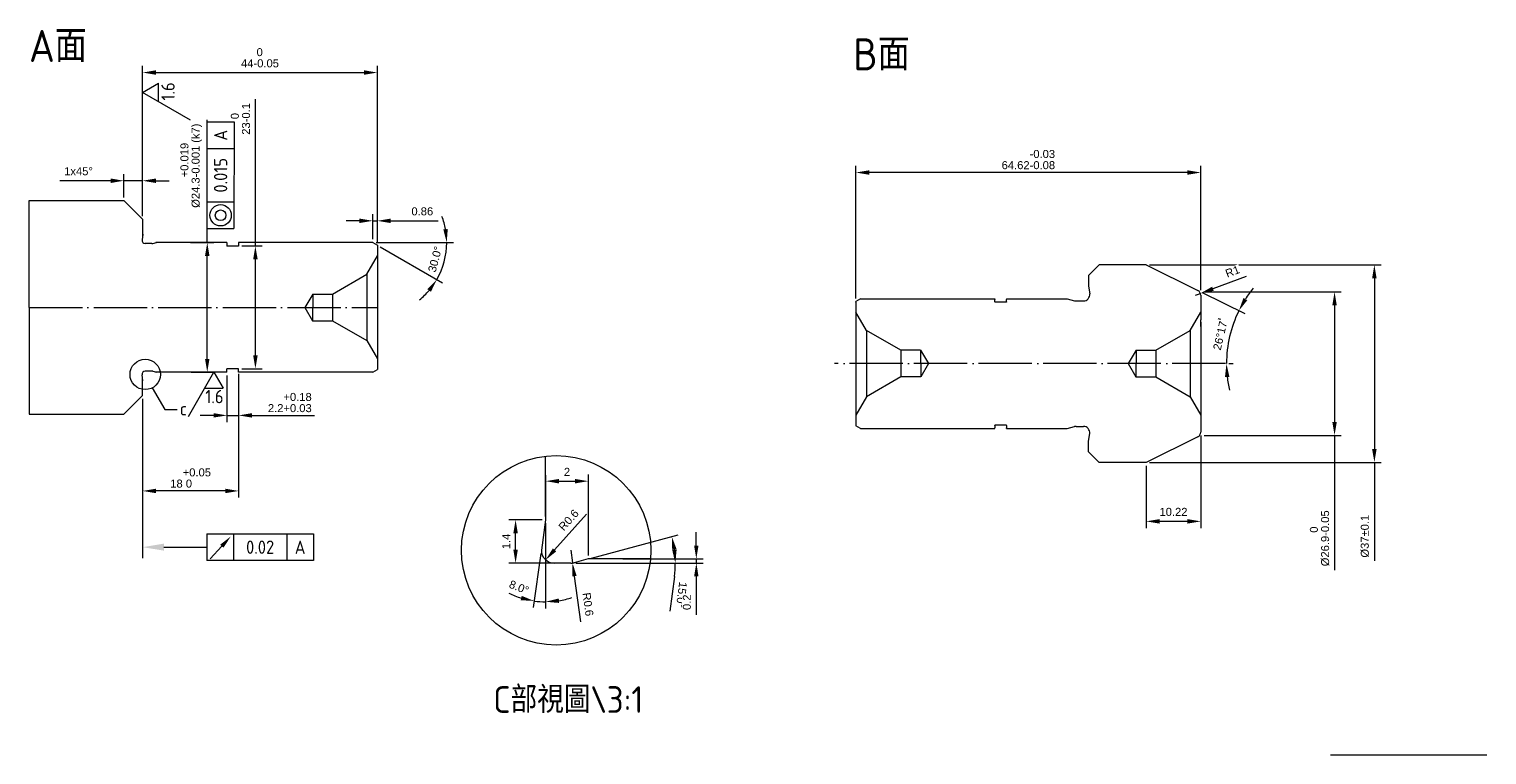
# Model space of a CAD drawing. Header units: millimetres. Extents: x -1183 to 2432, y -404 to 1213.
# Drawn here: x -268.2 to 5, y 513.1 to 649.2 of the extents above; entities that cross this region are included whole.
import ezdxf
from ezdxf import colors
from ezdxf.entities.mleader import LeaderData, LeaderLine
from ezdxf.math import Vec2, Vec3

# ---------------------------------------------------------------- set-up
doc = ezdxf.new("R2010")
doc.units = ezdxf.units.MM
doc.linetypes.add('c10', pattern=[12, 10, -1, 0, -1])
for name, color, linetype in [('c10', 1, 'c10'), ('中心線', 1, 'c10'), ('文字', 2, 'Continuous'), ('標註', 3, 'Continuous'), ('標註線', 3, 'Continuous'), ('細實線', 4, 'Continuous')]:
    doc.layers.add(name, color=color, linetype=linetype)
doc.styles.get("Standard").update_dxf_attribs({"font": 'isocp.shx', "height": 5, "bigfont": 'chineset.shx'})
doc.styles.add('可註解', font='arial.ttf')
doc.dimstyles.new('ISO-25', dxfattribs={"dimtxt": 1.5, "dimasz": 2.5, "dimexe": 1.25, "dimexo": 0.625, "dimgap": 1, "dimtad": 1, "dimdec": 3, "dimdsep": 46, "dimtxsty": '可註解', "dimcen": 2.5, "dimclrd": 3, "dimclre": 3, "dimclrt": 3, "dimadec": 1, "dimazin": 0, "dimtfac": 1, "dimtdec": 3, "dimtmove": 0, "dimatfit": 3, "dimfxl": 1, "dimtfill": 1, "dimtfillclr": 256, "dimarcsym": 0})

# ---------------------------------------------------------------- blocks, each defined once
blk = doc.blocks.new('*D68')
at = {"layer": '標註', "color": 3, "lineweight": -2, "transparency": 16777216}
for p, q in [((-206.28, 613.24), (-208.78, 613.24)), ((-203.78, 609.79), (-203.78, 614.49)), ((-203.78, 613.24), (-202.92, 613.24)), ((-202.92, 609.3), (-202.92, 614.49)), ((-200.42, 613.24), (-191.55, 613.24))]:
    blk.add_line(p, q, dxfattribs=at)
at = {"layer": '標註', "color": 3, "transparency": 16777216}
for points in [[(-206.28, 613.66), (-206.28, 612.82), (-203.78, 613.24)], [(-200.42, 613.66), (-200.42, 612.82), (-202.92, 613.24)]]:
    blk.add_solid(points, dxfattribs=at)
at = {"layer": '標註', "color": 3, "transparency": 16777216, "insert": (-194.5, 615.01), "char_height": 1.5, "attachment_point": 5, "style": '可註解', "bg_fill": 3, "box_fill_scale": 1.1, "bg_fill_color": 256, "bg_fill_true_color": 13158600, "bg_fill_transparency": 0}
blk.add_mtext('0.86', dxfattribs=at)
blk = doc.blocks.new('*D69')
at = {"layer": '標註', "color": 3, "lineweight": -2, "transparency": 16777216}
for p, q in [((-246.92, 614.14), (-246.92, 642.28)), ((-202.92, 609.3), (-202.92, 642.28)), ((-244.42, 641.03), (-205.42, 641.03))]:
    blk.add_line(p, q, dxfattribs=at)
at = {"layer": '標註', "color": 3, "transparency": 16777216}
for points in [[(-244.42, 641.45), (-244.42, 640.61), (-246.92, 641.03)], [(-205.42, 641.45), (-205.42, 640.61), (-202.92, 641.03)]]:
    blk.add_solid(points, dxfattribs=at)
at = {"layer": '標註', "color": 3, "transparency": 16777216, "insert": (-224.92, 643.81), "char_height": 1.5, "attachment_point": 5, "style": '可註解', "bg_fill": 3, "box_fill_scale": 1.1, "bg_fill_color": 256, "bg_fill_true_color": 13158600, "bg_fill_transparency": 0}
blk.add_mtext('44\\S 0^ -0.05;', dxfattribs=at)
blk = doc.blocks.new('*D70')
at = {"layer": '標註', "color": 3, "lineweight": -2, "transparency": 16777216}
for p, q in [((-252.92, 620.75), (-262.44, 620.75)), ((-250.42, 617.64), (-250.42, 622)), ((-246.92, 620.75), (-250.42, 620.75)), ((-246.92, 614.14), (-246.92, 622)), ((-244.42, 620.75), (-241.92, 620.75))]:
    blk.add_line(p, q, dxfattribs=at)
at = {"layer": '標註', "color": 3, "transparency": 16777216}
for points in [[(-252.92, 621.17), (-252.92, 620.33), (-250.42, 620.75)], [(-244.42, 621.17), (-244.42, 620.33), (-246.92, 620.75)]]:
    blk.add_solid(points, dxfattribs=at)
at = {"layer": '標註', "color": 3, "transparency": 16777216, "insert": (-258.93, 622.52), "char_height": 1.5, "attachment_point": 5, "style": '可註解', "bg_fill": 3, "box_fill_scale": 1.1, "bg_fill_color": 256, "bg_fill_true_color": 13158600, "bg_fill_transparency": 0}
blk.add_mtext('1x45%%D', dxfattribs=at)
blk = doc.blocks.new('*D71')
at = {"layer": '標註', "color": 3, "lineweight": -2, "transparency": 16777216}
for p, q in [((-231.12, 584.24), (-231.12, 575.52)), ((-228.92, 584.57), (-228.92, 575.52)), ((-233.62, 576.77), (-236.12, 576.77)), ((-231.12, 576.77), (-228.92, 576.77)), ((-226.42, 576.77), (-214.73, 576.77))]:
    blk.add_line(p, q, dxfattribs=at)
at = {"layer": '標註', "color": 3, "transparency": 16777216}
for points in [[(-233.62, 577.19), (-233.62, 576.36), (-231.12, 576.77)], [(-226.42, 577.19), (-226.42, 576.36), (-228.92, 576.77)]]:
    blk.add_solid(points, dxfattribs=at)
at = {"layer": '標註', "color": 3, "transparency": 16777216, "insert": (-219.33, 579.18), "char_height": 1.5, "attachment_point": 5, "style": '可註解', "bg_fill": 3, "box_fill_scale": 1.1, "bg_fill_color": 256, "bg_fill_true_color": 13158600, "bg_fill_transparency": 0}
blk.add_mtext('2.2\\S+0.18^ +0.03;', dxfattribs=at)
blk = doc.blocks.new('*D72')
at = {"layer": '標註', "color": 3, "lineweight": -2, "transparency": 16777216}
for p, q in [((-228.92, 584.24), (-228.92, 561.36)), ((-246.92, 579.89), (-246.92, 561.36)), ((-231.42, 562.61), (-244.42, 562.61))]:
    blk.add_line(p, q, dxfattribs=at)
at = {"layer": '標註', "color": 3, "transparency": 16777216}
for points in [[(-244.42, 563.03), (-244.42, 562.19), (-246.92, 562.61)], [(-231.42, 563.03), (-231.42, 562.19), (-228.92, 562.61)]]:
    blk.add_solid(points, dxfattribs=at)
at = {"layer": '標註', "color": 3, "transparency": 16777216, "insert": (-237.92, 565.03), "char_height": 1.5, "attachment_point": 5, "style": '可註解', "bg_fill": 3, "box_fill_scale": 1.1, "bg_fill_color": 256, "bg_fill_true_color": 13158600, "bg_fill_transparency": 0}
blk.add_mtext('18\\S+0.05^  0;', dxfattribs=at)
blk = doc.blocks.new('*D73')
at = {"layer": '標註', "color": 3, "lineweight": -2, "transparency": 16777216}
for p, q in [((-234.8, 609.17), (-234.8, 632.16)), ((-237.93, 609.17), (-233.55, 609.17)), ((-234.8, 587.37), (-234.8, 606.67)), ((-237.82, 584.87), (-233.55, 584.87))]:
    blk.add_line(p, q, dxfattribs=at)
at = {"layer": '標註', "color": 3, "transparency": 16777216}
for points in [[(-235.22, 606.67), (-234.39, 606.67), (-234.8, 609.17)], [(-235.22, 587.37), (-234.39, 587.37), (-234.8, 584.87)]]:
    blk.add_solid(points, dxfattribs=at)
at = {"layer": '標註', "color": 3, "transparency": 16777216, "insert": (-237.81, 623.57), "char_height": 1.5, "attachment_point": 5, "rotation": 90, "style": '可註解', "bg_fill": 3, "box_fill_scale": 1.1, "bg_fill_color": 256, "bg_fill_true_color": 13158600, "bg_fill_transparency": 0}
blk.add_mtext('%%C24.3\\S+0.019^ -0.001;(k7)', dxfattribs=at)
blk = doc.blocks.new('*D74')
at = {"layer": '標註', "color": 3, "lineweight": -2, "transparency": 16777216}
for p, q in [((-225.78, 608.52), (-225.78, 636.05)), ((-228.3, 608.52), (-224.53, 608.52)), ((-225.78, 588.02), (-225.78, 606.02)), ((-228.3, 585.52), (-224.53, 585.52))]:
    blk.add_line(p, q, dxfattribs=at)
at = {"layer": '標註', "color": 3, "transparency": 16777216}
for points in [[(-226.2, 606.02), (-225.36, 606.02), (-225.78, 608.52)], [(-226.2, 588.02), (-225.36, 588.02), (-225.78, 585.52)]]:
    blk.add_solid(points, dxfattribs=at)
at = {"layer": '標註', "color": 3, "transparency": 16777216, "insert": (-228.58, 632.34), "char_height": 1.5, "attachment_point": 5, "rotation": 90, "style": '可註解', "bg_fill": 3, "box_fill_scale": 1.1, "bg_fill_color": 256, "bg_fill_true_color": 13158600, "bg_fill_transparency": 0}
blk.add_mtext('23\\S 0^ -0.1;', dxfattribs=at)
blk = doc.blocks.new('*D75')
at = {"layer": '標註', "color": 3, "lineweight": -2, "transparency": 16777216}
for p, q in [((-203.16, 609.17), (-188.67, 609.17)), ((-202.38, 608.36), (-190.7, 601.61))]:
    blk.add_line(p, q, dxfattribs=at)
for start, end in [(10.3469, 20.6938), (330, 0), (309.3062, 319.6531)]:
    blk.add_arc((-203.78, 609.17), 13.86, start, end, dxfattribs=at)
at = {"layer": '標註', "color": 3, "transparency": 16777216}
for points in [[(-189.73, 611.7), (-190.56, 611.62), (-189.92, 609.17)], [(-193.56, 600.43), (-192.88, 599.95), (-191.78, 602.24)]]:
    blk.add_solid(points, dxfattribs=at)
at = {"layer": '標註', "color": 3, "transparency": 16777216, "insert": (-192.1, 606.04), "char_height": 1.5, "attachment_point": 5, "rotation": 75, "style": '可註解', "bg_fill": 3, "box_fill_scale": 1.1, "bg_fill_color": 256, "bg_fill_true_color": 13158600, "bg_fill_transparency": 0}
blk.add_mtext('30.0°', dxfattribs=at)
blk = doc.blocks.new('*D130')
at = {"layer": '標註', "color": 3, "lineweight": -2, "transparency": 16777216}
for p, q in [((-172.01, 557.19), (-178.27, 557.19)), ((-177.02, 551.58), (-177.02, 554.69)), ((-168.67, 549.08), (-178.27, 549.08))]:
    blk.add_line(p, q, dxfattribs=at)
at = {"layer": '標註', "color": 3, "transparency": 16777216}
for points in [[(-177.43, 554.69), (-176.6, 554.69), (-177.02, 557.19)], [(-177.43, 551.58), (-176.6, 551.58), (-177.02, 549.08)]]:
    blk.add_solid(points, dxfattribs=at)
at = {"layer": '標註', "color": 3, "transparency": 16777216, "insert": (-178.77, 553.14), "char_height": 1.5, "attachment_point": 5, "rotation": 90, "style": '可註解', "bg_fill": 3, "box_fill_scale": 1.1, "bg_fill_color": 256, "bg_fill_true_color": 13158600, "bg_fill_transparency": 0}
blk.add_mtext('1.4', dxfattribs=at)
blk = doc.blocks.new('*D131')
at = {"layer": '標註', "color": 3, "lineweight": -2, "transparency": 16777216}
for p, q in [((-171.38, 557.82), (-171.38, 565.69)), ((-163.38, 550.51), (-163.38, 565.69)), ((-168.88, 564.44), (-165.88, 564.44))]:
    blk.add_line(p, q, dxfattribs=at)
at = {"layer": '標註', "color": 3, "transparency": 16777216}
for points in [[(-168.88, 564.86), (-168.88, 564.02), (-171.38, 564.44)], [(-165.88, 564.86), (-165.88, 564.02), (-163.38, 564.44)]]:
    blk.add_solid(points, dxfattribs=at)
at = {"layer": '標註', "color": 3, "transparency": 16777216, "insert": (-167.38, 566.19), "char_height": 1.5, "attachment_point": 5, "style": '可註解', "bg_fill": 3, "box_fill_scale": 1.1, "bg_fill_color": 256, "bg_fill_true_color": 13158600, "bg_fill_transparency": 0}
blk.add_mtext('2', dxfattribs=at)
blk = doc.blocks.new('*D132')
at = {"layer": '標註', "color": 3, "lineweight": -2, "transparency": 16777216}
for p, q in [((-162.78, 550.04), (-146.53, 554.4)), ((-165.74, 549.08), (-145.83, 549.08)), ((-147.24, 546.59), (-148.09, 540.09))]:
    blk.add_line(p, q, dxfattribs=at)
for start, end in [(7.4323, 7.5677), (352.5677, 360)]:
    blk.add_arc((-166.37, 549.08), 19.29, start, end, dxfattribs=at)
at = {"layer": '標註', "color": 3, "transparency": 16777216}
for points in [[(-147.66, 551.54), (-146.84, 551.7), (-147.74, 554.07)], [(-146.83, 551.6), (-147.66, 551.55), (-147.08, 549.08)]]:
    blk.add_solid(points, dxfattribs=at)
at = {"layer": '標註', "color": 3, "transparency": 16777216, "insert": (-145.92, 543.11), "char_height": 1.5, "attachment_point": 5, "rotation": 262.5677, "style": '可註解', "bg_fill": 3, "box_fill_scale": 1.1, "bg_fill_color": 256, "bg_fill_true_color": 13158600, "bg_fill_transparency": 0}
blk.add_mtext('15.0°', dxfattribs=at)
blk = doc.blocks.new('*D133')
at = {"layer": '標註', "color": 3, "lineweight": -2, "transparency": 16777216}
for p, q in [((-143.14, 552.38), (-143.14, 554.88)), ((-156.93, 549.88), (-141.89, 549.88)), ((-143.14, 549.88), (-143.14, 549.1)), ((-165.75, 549.1), (-141.89, 549.1)), ((-143.14, 546.6), (-143.14, 539.39))]:
    blk.add_line(p, q, dxfattribs=at)
at = {"layer": '標註', "color": 3, "transparency": 16777216}
for points in [[(-143.56, 552.38), (-142.73, 552.38), (-143.14, 549.88)], [(-143.56, 546.6), (-142.73, 546.6), (-143.14, 549.1)]]:
    blk.add_solid(points, dxfattribs=at)
at = {"layer": '標註', "color": 3, "transparency": 16777216, "insert": (-144.91, 541.75), "char_height": 1.5, "attachment_point": 5, "rotation": 90, "style": '可註解', "bg_fill": 3, "box_fill_scale": 1.1, "bg_fill_color": 256, "bg_fill_true_color": 13158600, "bg_fill_transparency": 0}
blk.add_mtext('0.2', dxfattribs=at)
blk = doc.blocks.new('*D134')
at = {"layer": '標註', "color": 3, "lineweight": -2, "transparency": 16777216}
for p, q in [((-171.38, 556.57), (-171.38, 540.59)), ((-172.27, 550.88), (-173.69, 540.75))]:
    blk.add_line(p, q, dxfattribs=at)
for start, end in [(243.3247, 252.6623), (262, 270), (279.3377, 288.6753)]:
    blk.add_arc((-171.38, 557.19), 15.36, start, end, dxfattribs=at)
at = {"layer": '標註', "color": 3, "transparency": 16777216}
for points in [[(-175.87, 542.94), (-176.05, 542.13), (-173.52, 541.99)], [(-168.86, 541.62), (-168.92, 542.45), (-171.38, 541.84)]]:
    blk.add_solid(points, dxfattribs=at)
at = {"layer": '標註', "color": 3, "transparency": 16777216, "insert": (-176.37, 544.55), "char_height": 1.5, "attachment_point": 5, "rotation": 338.4636, "style": '可註解', "bg_fill": 3, "box_fill_scale": 1.1, "bg_fill_color": 256, "bg_fill_true_color": 13158600, "bg_fill_transparency": 0}
blk.add_mtext('8.0°', dxfattribs=at)
blk = doc.blocks.new('*D135')
at = {"layer": '標註', "color": 3, "lineweight": -2, "transparency": 16777216}
blk.add_line((-163.7, 558.28), (-169.72, 551.56), dxfattribs=at)
at = {"layer": '標註', "color": 3, "transparency": 16777216}
blk.add_solid([(-170.03, 551.84), (-169.4, 551.28), (-171.38, 549.69)], dxfattribs=at)
at = {"layer": '標註', "color": 3, "transparency": 16777216, "insert": (-167.07, 557.16), "char_height": 1.5, "attachment_point": 5, "rotation": 48.1897, "style": '可註解', "bg_fill": 3, "box_fill_scale": 1.1, "bg_fill_color": 256, "bg_fill_true_color": 13158600, "bg_fill_transparency": 0}
blk.add_mtext('R0.6', dxfattribs=at)
blk = doc.blocks.new('*D136')
at = {"layer": '標註', "color": 3, "lineweight": -2, "transparency": 16777216}
for p, q in [((-166.68, 551.48), (-166.34, 549.11)), ((-164.76, 538.05), (-165.99, 546.63))]:
    blk.add_line(p, q, dxfattribs=at)
at = {"layer": '標註', "color": 3, "transparency": 16777216}
blk.add_solid([(-165.58, 546.69), (-166.4, 546.57), (-166.34, 549.11)], dxfattribs=at)
at = {"layer": '標註', "color": 3, "transparency": 16777216, "insert": (-163.45, 541.36), "char_height": 1.5, "attachment_point": 5, "rotation": 278.1306, "style": '可註解', "bg_fill": 3, "box_fill_scale": 1.1, "bg_fill_color": 256, "bg_fill_true_color": 13158600, "bg_fill_transparency": 0}
blk.add_mtext('R0.6', dxfattribs=at)
blk = doc.blocks.new('*D138')
at = {"layer": '標註', "color": 3, "lineweight": -2, "transparency": 16777216}
for p, q in [((-58.2, 604.97), (-14.81, 604.97)), ((-16.06, 602.47), (-16.06, 570.47)), ((-58.2, 567.97), (-14.81, 567.97)), ((-16.06, 567.97), (-16.06, 549.53))]:
    blk.add_line(p, q, dxfattribs=at)
at = {"layer": '標註', "color": 3, "transparency": 16777216}
for points in [[(-16.48, 602.47), (-15.64, 602.47), (-16.06, 604.97)], [(-16.48, 570.47), (-15.64, 570.47), (-16.06, 567.97)]]:
    blk.add_solid(points, dxfattribs=at)
at = {"layer": '標註', "color": 3, "transparency": 16777216, "insert": (-17.83, 554.13), "char_height": 1.5, "attachment_point": 5, "rotation": 90, "style": '可註解', "bg_fill": 3, "box_fill_scale": 1.1, "bg_fill_color": 256, "bg_fill_true_color": 13158600, "bg_fill_transparency": 0}
blk.add_mtext('%%C37±0.1', dxfattribs=at)
blk = doc.blocks.new('*D139')
at = {"layer": '標註', "color": 3, "lineweight": -2, "transparency": 16777216}
for p, q in [((-48.32, 599.78), (-40.34, 595.84)), ((-43.34, 586.47), (-42.53, 586.47))]:
    blk.add_line(p, q, dxfattribs=at)
for start, end in [(140.9097, 147.3072), (153.7047, 180), (186.3975, 192.7949)]:
    blk.add_arc((-21.38, 586.47), 22.4, start, end, dxfattribs=at)
at = {"layer": '標註', "color": 3, "transparency": 16777216}
for points in [[(-39.87, 598.36), (-40.6, 598.77), (-41.46, 596.39)], [(-44.06, 583.95), (-43.23, 583.99), (-43.78, 586.47)]]:
    blk.add_solid(points, dxfattribs=at)
at = {"layer": '標註', "color": 3, "transparency": 16777216, "insert": (-45.09, 592.01), "char_height": 1.5, "attachment_point": 5, "rotation": 76.8523, "style": '可註解', "bg_fill": 3, "box_fill_scale": 1.1, "bg_fill_color": 256, "bg_fill_true_color": 13158600, "bg_fill_transparency": 0}
blk.add_mtext("26%%D17{\\H1.25x;\\C256;'}", dxfattribs=at)
blk = doc.blocks.new('*D140')
at = {"layer": '標註', "color": 3, "lineweight": -2, "transparency": 16777216}
for p, q in [((-113.22, 598.65), (-113.22, 623.54)), ((-48.6, 600.23), (-48.6, 623.54)), ((-51.1, 622.29), (-110.72, 622.29))]:
    blk.add_line(p, q, dxfattribs=at)
at = {"layer": '標註', "color": 3, "transparency": 16777216}
for points in [[(-110.72, 622.71), (-110.72, 621.87), (-113.22, 622.29)], [(-51.1, 622.71), (-51.1, 621.87), (-48.6, 622.29)]]:
    blk.add_solid(points, dxfattribs=at)
at = {"layer": '標註', "color": 3, "transparency": 16777216, "insert": (-80.91, 624.71), "char_height": 1.5, "attachment_point": 5, "style": '可註解', "bg_fill": 3, "box_fill_scale": 1.1, "bg_fill_color": 256, "bg_fill_true_color": 13158600, "bg_fill_transparency": 0}
blk.add_mtext('64.62\\S-0.03^ -0.08;', dxfattribs=at)
blk = doc.blocks.new('*D141')
at = {"layer": '標註', "color": 3, "lineweight": -2, "transparency": 16777216}
for p, q in [((-40.1, 602.82), (-46.32, 600.51)), ((-49.6, 599.3), (-48.66, 599.64))]:
    blk.add_line(p, q, dxfattribs=at)
at = {"layer": '標註', "color": 3, "transparency": 16777216}
blk.add_solid([(-46.46, 600.9), (-46.17, 600.12), (-48.66, 599.64)], dxfattribs=at)
at = {"layer": '標註', "color": 3, "transparency": 16777216, "insert": (-42.65, 603.75), "char_height": 1.5, "attachment_point": 5, "rotation": 20.3749, "style": '可註解', "bg_fill": 3, "box_fill_scale": 1.1, "bg_fill_color": 256, "bg_fill_true_color": 13158600, "bg_fill_transparency": 0}
blk.add_mtext('R1', dxfattribs=at)
blk = doc.blocks.new('*D137')
at = {"layer": '標註', "color": 3, "lineweight": -2, "transparency": 16777216}
for p, q in [((-47.98, 599.92), (-22.27, 599.92)), ((-23.52, 597.42), (-23.52, 575.52)), ((-47.98, 573.02), (-22.27, 573.02)), ((-23.52, 573.02), (-23.52, 547.78))]:
    blk.add_line(p, q, dxfattribs=at)
at = {"layer": '標註', "color": 3, "transparency": 16777216}
for points in [[(-23.94, 597.42), (-23.11, 597.42), (-23.52, 599.92)], [(-23.94, 575.52), (-23.11, 575.52), (-23.52, 573.02)]]:
    blk.add_solid(points, dxfattribs=at)
at = {"layer": '標註', "color": 3, "transparency": 16777216, "insert": (-26.32, 553.73), "char_height": 1.5, "attachment_point": 5, "rotation": 90, "style": '可註解', "bg_fill": 3, "box_fill_scale": 1.1, "bg_fill_color": 256, "bg_fill_true_color": 13158600, "bg_fill_transparency": 0}
blk.add_mtext('%%C26.9\\S 0^ -0.05;', dxfattribs=at)
blk = doc.blocks.new('*D142')
at = {"layer": '標註', "color": 3, "lineweight": -2, "transparency": 16777216}
for p, q in [((-48.6, 573.01), (-48.6, 555.66)), ((-58.82, 567.34), (-58.82, 555.66)), ((-51.1, 556.91), (-56.32, 556.91))]:
    blk.add_line(p, q, dxfattribs=at)
at = {"layer": '標註', "color": 3, "transparency": 16777216}
for points in [[(-56.32, 557.33), (-56.32, 556.49), (-58.82, 556.91)], [(-51.1, 557.33), (-51.1, 556.49), (-48.6, 556.91)]]:
    blk.add_solid(points, dxfattribs=at)
at = {"layer": '標註', "color": 3, "transparency": 16777216, "insert": (-53.71, 558.68), "char_height": 1.5, "attachment_point": 5, "style": '可註解', "bg_fill": 3, "box_fill_scale": 1.1, "bg_fill_color": 256, "bg_fill_true_color": 13158600, "bg_fill_transparency": 0}
blk.add_mtext('10.22', dxfattribs=at)

msp = doc.modelspace()

# ---------------------------------------------------------------- linework, layer by layer
for p, q in [((-268.1843, 597.0197), (-268.1843, 617.0197)), ((-268.1843, 617.0197), (-250.4243, 617.0197)), ((-250.4243, 617.0197), (-246.9243, 613.5197)), ((-231.1243, 609.1697), (-244.4243, 609.1697)), ((-231.1243, 609.1697), (-231.1243, 608.5197)), ((-228.9243, 608.5197), (-231.1243, 608.5197)), ((-228.9243, 609.1697), (-228.9243, 608.5197)), ((-203.7843, 609.1697), (-228.9243, 609.1697)), ((-203.7843, 609.1697), (-202.9243, 608.6732)), ((-58.8201, 604.9669), (-67.2199, 604.9669)), ((-112.3601, 598.6169), (-113.2201, 598.1204)), ((-112.3601, 598.6169), (-87.2201, 598.6169)), ((-87.2201, 598.6269), (-87.2201, 598.5169)), ((-87.2201, 598.0769), (-87.2201, 598.5169)), ((-85.0201, 598.6269), (-85.0201, 598.5169)), ((-85.0201, 598.6169), (-73.6158, 598.6169)), ((-85.0201, 598.0769), (-85.0201, 598.5169)), ((-268.1843, 597.0197), (-268.1843, 577.0197)), ((-216.5243, 597.0197), (-215.0809, 594.5197)), ((-113.2201, 598.0204), (-113.2201, 598.1204)), ((-113.2201, 598.0204), (-113.2201, 574.9135)), ((-87.2201, 598.0769), (-87.2201, 597.9669)), ((-85.0201, 597.9669), (-87.2201, 597.9669)), ((-85.0201, 598.0769), (-85.0201, 597.9669)), ((-48.6001, 598.1204), (-48.6001, 594.6669)), ((-215.0809, 594.5197), (-211.3243, 594.5197)), ((-211.3243, 594.5197), (-204.9243, 590.8247)), ((-48.6001, 594.2669), (-48.6001, 578.6669)), ((-204.9243, 590.8247), (-202.9243, 587.3606)), ((-231.1243, 584.8697), (-231.1243, 585.5197)), ((-228.9243, 585.5197), (-231.1243, 585.5197)), ((-228.9243, 584.8697), (-228.9243, 585.5197)), ((-203.7843, 584.8697), (-228.9243, 584.8697)), ((-203.7843, 584.8697), (-202.9243, 585.3662)), ((-250.4243, 577.0197), (-246.9243, 580.5197)), ((-268.1843, 577.0197), (-250.4243, 577.0197)), ((-48.6001, 578.2669), (-48.6001, 573.6382)), ((-113.2201, 574.9135), (-113.2201, 574.8135)), ((-112.3601, 574.3169), (-113.2201, 574.8135)), ((-112.3601, 574.3169), (-87.2201, 574.3169)), ((-85.0201, 574.9669), (-87.2201, 574.9669)), ((-87.2201, 574.8569), (-87.2201, 574.9669)), ((-87.2201, 574.8569), (-87.2201, 574.4169)), ((-87.2201, 574.3069), (-87.2201, 574.4169)), ((-85.0201, 574.8569), (-85.0201, 574.9669)), ((-85.0201, 574.8569), (-85.0201, 574.4169)), ((-85.0201, 574.3069), (-85.0201, 574.4169)), ((-85.0201, 574.3169), (-73.6158, 574.3169)), ((-73.6158, 574.3169), (-72.2756, 574.6761)), ((-71.965, 574.7169), (-70.6027, 574.7169)), ((-69.6158, 571.9169), (-69.4144, 573.3499)), ((-69.6158, 569.9669), (-69.6158, 571.9169)), ((-49.1571, 572.7417), (-58.8201, 567.9669)), ((-171.3818, 565.5831), (-171.3818, 569.1214)), ((-69.6158, 569.9669), (-67.6158, 567.9669)), ((-171.3818, 565.5831), (-171.3818, 557.1931)), ((-67.2199, 567.9669), (-67.6158, 567.9669)), ((-58.8201, 567.9669), (-67.2199, 567.9669)), ((-171.3818, 557.1931), (-172.1818, 551.5008)), ((-172.1818, 551.5008), (-172.1818, 551.4831)), ((-163.3818, 549.8831), (-166.0623, 549.1648)), ((-151.7318, 549.8831), (-163.3818, 549.8831)), ((-169.408, 549.0831), (-169.7818, 549.0831)), ((-166.6834, 549.0831), (-169.408, 549.0831)), ((-24.2643, 513.1465), (5.0202, 513.1465)), ((-6.3805, 513.1465), (5.0202, 513.1465))]:
    msp.add_line(p, q)
for centre, radius, start, end in [((-71.965, 573.5169), 1.2, 90, 105), ((-70.6027, 573.5169), 1.2, 352, 90), ((-169.7818, 551.4831), 2.4, 179.565364, 270), ((-166.6834, 551.4831), 2.4, 270, 285), ((-166.6834, 551.4831), 2.4, 270, 285)]:
    msp.add_arc(centre, radius, start, end)
at = {"layer": 'c10'}
msp.add_line((-43.9601, 586.4669), (-117.2201, 586.4669), dxfattribs=at)
at = {"layer": '文字', "linetype": 'ByBlock', "lineweight": -2}
msp.add_lwpolyline([(-232.0774, 552.2509), (-234.2572, 549.8875)], dxfattribs=at)
at = {"layer": '文字'}
msp.add_solid([(-232.3837, 552.5334), (-230.3825, 554.0887), (-231.7712, 551.9685)], dxfattribs=at)
at = {"layer": '細實線'}
for p, q in [((-234.8961, 554.5751), (-229.8961, 554.5751)), ((-234.8961, 554.5751), (-234.8961, 549.5751)), ((-229.8961, 554.5751), (-229.8961, 549.5498)), ((-229.8961, 554.5751), (-219.8961, 554.5751)), ((-219.8961, 554.5751), (-219.8961, 549.5498)), ((-219.8961, 554.5751), (-214.8961, 554.5751)), ((-214.8961, 554.5751), (-214.8961, 549.5498)), ((-214.8961, 549.5498), (-234.8961, 549.5751))]:
    msp.add_line(p, q, dxfattribs=at)
msp.add_circle((-169.408, 551.4831), 17.7484, dxfattribs=at)

# ---------------------------------------------------------------- texts
at = {"layer": '文字'}
for s, width, insert, char_height, attachment_point in [('A面', 44.789618, (-268.2155, 649.0148), 6, 1), ('B面', 44.789618, (-113.7318, 647.4491), 6, 1), ('0.02', 10, (-224.8961, 552.072), 2.5, 5), ('A', 5, (-217.3961, 552.0498), 2.5, 5), ('C部視圖\\\\3:1', 34.433369, (-181.1974, 526.0111), 5, 1)]:
    msp.add_mtext_dynamic_manual_height_columns(s, width=width, gutter_width=12.5, heights=[0], dxfattribs=dict(at, insert=insert, char_height=char_height, attachment_point=attachment_point))

# ---------------------------------------------------------------- leaders
at = {"layer": '細實線'}
ml = msp.add_multileader_mtext('Standard', dxfattribs=at)
ml.set_content('', color=256)
ml.set_leader_properties()
ml.build(insert=Vec2(0, 0))
ctx = ml.context
ctx.base_point, ctx.plane_origin = Vec3(-234.8961, 552.0751), Vec3(-824.0362, 738.5172)
notes = []
notes.append((ctx, [(0, (1, 1, 0), (-236.5518, 552.0751), (1, 0), 1.6557, [(0, [(-246.9243, 552.0751)], 0, [])])]))
ctx.mtext.insert, ctx.mtext.flow_direction = Vec3(-232.8961, 554.0751), 5
for ctx, leaders in notes:
    for number, flags, end, landing, length, lines in leaders:
        leader = LeaderData()
        leader.index, (leader.has_last_leader_line, leader.has_dogleg_vector, leader.attachment_direction) = number, flags
        leader.last_leader_point, leader.dogleg_vector, leader.dogleg_length = Vec3(end), Vec3(landing), length
        for number, points, colour, breaks in lines:
            line = LeaderLine()
            line.index, line.vertices, line.color, line.breaks = number, Vec3.list(points), colors.encode_raw_color(colour), breaks
            leader.lines.append(line)
        ctx.leaders.append(leader)

# ---------------------------------------------------------------- next in the draw order: dimensions: what is measured, and where the dimension line sits
at = {"layer": '標註'}
dim = msp.add_linear_dim(base=(-203.7843, 613.2415), p1=(-202.9243, 608.6732), p2=(-203.7843, 609.1697), dimstyle='ISO-25', dxfattribs=at)
dim.commit()
dim.dimension.update_dxf_attribs({"geometry": '*D68', "text_midpoint": (-194.4965, 613.2415), "dimtype": 160})
dim = msp.add_linear_dim(base=(-16.0594, 567.9669), p1=(-58.8201, 604.9669), p2=(-58.8201, 567.9669), angle=90, text='%%C<>', dimstyle='ISO-25', override={"dimtol": 1, "dimtp": 0.1, "dimtm": 0.1}, dxfattribs=at)
dim.commit()
dim.dimension.update_dxf_attribs({"geometry": '*D138', "text_midpoint": (-16.0594, 554.1336), "dimtype": 160})
dim = msp.add_linear_dim(base=(-228.9243, 576.7726), p1=(-231.1243, 584.8697), p2=(-228.9243, 585.1947), dimstyle='ISO-25', override={"dimgap": 0.625, "dimtol": 1, "dimlim": 0, "dimtp": 0.18, "dimtm": -0.03}, dxfattribs=at)
dim.commit()
dim.dimension.update_dxf_attribs({"geometry": '*D71', "text_midpoint": (-219.3267, 579.1798)})
dim = msp.add_linear_dim(base=(-177.0159, 557.1931), p1=(-168.0457, 549.0831), p2=(-171.3818, 557.1931), angle=90, text='1.4', dimstyle='ISO-25', dxfattribs=at)
dim.commit()
dim.dimension.update_dxf_attribs({"geometry": '*D130', "text_midpoint": (-178.7689, 553.1381)})

# ---------------------------------------------------------------- next in the draw order: linework, layer by layer
msp.add_arc((-49.6001, 573.6382), 1, 296.29532, 0)

# ---------------------------------------------------------------- next in the draw order: dimensions: what is measured, and where the dimension line sits
dim = msp.add_linear_dim(base=(-202.9243, 641.0315), p1=(-246.9243, 613.5197), p2=(-202.9243, 608.6732), dimstyle='ISO-25', override={"dimtol": 1, "dimtm": 0.05}, dxfattribs=at)
dim.commit()
dim.dimension.update_dxf_attribs({"geometry": '*D69', "text_midpoint": (-224.9243, 641.0315), "dimtype": 160})
dim = msp.add_angular_dim_2l(base=(-42.7418, 593.2145), line1=((-43.9601, 586.4669), (-117.2201, 586.4669)), line2=((-48.8786, 600.0546), (-58.8201, 604.9669)), text="26%%D17{\\H1.25x;\\C256;'}", dimstyle='ISO-25', override={"dimaunit": 1, "dimadec": 1}, dxfattribs=at)
dim.commit()
dim.dimension.update_dxf_attribs({"geometry": '*D139', "text_midpoint": (-45.0941, 592.0061)})
dim = msp.add_linear_dim(base=(-246.9243, 562.6114), p1=(-228.9243, 584.8697), p2=(-246.9243, 580.5197), dimstyle='ISO-25', override={"dimgap": 0.625, "dimtol": 1, "dimlim": 0, "dimtp": 0.05, "dimtm": 0}, dxfattribs=at)
dim.commit()
dim.dimension.update_dxf_attribs({"geometry": '*D72', "text_midpoint": (-237.9243, 565.0309)})
dim = msp.add_linear_dim(base=(-163.3818, 564.4385), p1=(-171.3818, 557.1931), p2=(-163.3818, 549.8831), text='2', dimstyle='ISO-25', dxfattribs=at)
dim.commit()
dim.dimension.update_dxf_attribs({"geometry": '*D131', "text_midpoint": (-167.3818, 564.4385), "dimtype": 160})

# ---------------------------------------------------------------- next in the draw order: linework, layer by layer
for p, q in [((-246.8493, 610.7638), (-247.025, 609.6732)), ((-245.175, 608.9897), (-246.4308, 608.9897)), ((-245.0197, 609.0102), (-244.331, 609.1947)), ((-111.2201, 592.662), (-113.2201, 596.1261)), ((-48.6001, 593.4521), (-48.6001, 594.2669)), ((-111.2201, 592.662), (-111.2201, 580.2719)), ((-104.8201, 588.9669), (-111.2201, 592.662)), ((-57.0001, 588.9669), (-50.6001, 592.662)), ((-50.6001, 592.662), (-50.6001, 580.2719)), ((-104.8201, 588.9669), (-104.8201, 583.9669)), ((-101.1201, 588.9669), (-104.8201, 588.9669)), ((-101.1201, 588.9669), (-99.6201, 586.4669)), ((-101.1201, 588.9669), (-101.0635, 583.9669)), ((-60.7001, 588.9669), (-62.2001, 586.4669)), ((-60.7001, 588.9669), (-60.7567, 583.9669)), ((-60.7001, 588.9669), (-57.0001, 588.9669)), ((-57.0001, 588.9669), (-57.0001, 583.9669)), ((-245.175, 585.0497), (-246.4308, 585.0497)), ((-245.0197, 585.0293), (-244.331, 584.8447)), ((-99.6201, 586.4669), (-101.0635, 583.9669)), ((-62.2001, 586.4669), (-60.7567, 583.9669)), ((-246.8493, 583.2757), (-247.025, 584.3662)), ((-246.9243, 580.5197), (-246.9243, 583.7412)), ((-104.8201, 583.9669), (-111.2201, 580.2719)), ((-101.0635, 583.9669), (-104.8201, 583.9669)), ((-60.7567, 583.9669), (-57.0001, 583.9669)), ((-57.0001, 583.9669), (-50.6001, 580.2719)), ((-111.2201, 580.2719), (-113.2201, 576.8078))]:
    msp.add_line(p, q)
for centre, start, end in [((-246.4308, 609.5897), 172, 270), ((-245.175, 609.5897), 270, 285), ((-246.4308, 584.4497), 90, 188), ((-245.175, 584.4497), 75, 90)]:
    msp.add_arc(centre, 0.6, start, end)
for p, q in [((-246.9243, 637.2815), (-243.9243, 639.0135)), ((-243.9243, 635.5494), (-243.9243, 639.0135)), ((-246.9243, 579.5197), (-246.9243, 550.0148)), ((-245.149, 581.9052), (-242.7749, 577.8708)), ((-235.2866, 581.8697), (-231.8225, 581.8697)), ((-242.7749, 577.8708), (-240.4693, 577.8708))]:
    msp.add_line(p, q, dxfattribs=at)
at = {"layer": '標註線'}
msp.add_circle((-246.4308, 584.4497), 2.8492, dxfattribs=at)

# ---------------------------------------------------------------- next in the draw order: texts
at = {"layer": '標註', "char_height": 2.5, "attachment_point": 1}
for s, width, insert in [('1.6', 9.148602, (-235.1675, 581.5429)), ('c', 2.607494, (-239.9478, 579.2517))]:
    msp.add_mtext_dynamic_manual_height_columns(s, width=width, gutter_width=12.5, heights=[0], dxfattribs=dict(at, insert=insert))

# ---------------------------------------------------------------- next in the draw order: dimensions: what is measured, and where the dimension line sits
at = {"layer": '標註'}
dim = msp.add_linear_dim(base=(-234.8045, 584.8697), p1=(-238.5545, 609.1697), p2=(-238.4417, 584.8697), angle=90, text='%%C<>(k7)', dimstyle='ISO-25', override={"dimtol": 1, "dimtp": 0.019, "dimtm": 0.001, "dimtdec": 4}, dxfattribs=at)
dim.commit()
dim.dimension.update_dxf_attribs({"geometry": '*D73', "text_midpoint": (-234.8045, 623.5702), "dimtype": 160})
dim = msp.add_linear_dim(base=(-225.7804, 585.5197), p1=(-228.9243, 608.5197), p2=(-228.9243, 585.5197), angle=90, dimstyle='ISO-25', override={"dimtol": 1, "dimtm": 0.1}, dxfattribs=at)
dim.commit()
dim.dimension.update_dxf_attribs({"geometry": '*D74', "text_midpoint": (-225.7804, 632.3392), "dimtype": 160})
dim = msp.add_linear_dim(base=(-113.2201, 622.2906), p1=(-48.6001, 599.6063), p2=(-113.2201, 598.0204), dimstyle='ISO-25', override={"dimgap": 0.625, "dimtol": 1, "dimlim": 0, "dimtp": -0.03, "dimtm": 0.08}, dxfattribs=at)
dim.commit()
dim.dimension.update_dxf_attribs({"geometry": '*D140', "text_midpoint": (-80.9101, 624.7107)})
dim = msp.add_linear_dim(base=(-250.4243, 620.7508), p1=(-246.9243, 613.5197), p2=(-250.4243, 617.0197), text='1x45%%D', dimstyle='ISO-25', dxfattribs=at)
dim.commit()
dim.dimension.update_dxf_attribs({"geometry": '*D70', "text_midpoint": (-258.9316, 622.5167)})
dim = msp.add_angular_dim_2l(base=(-147.3743, 552.4321), line1=((-166.6834, 549.0831), (-169.408, 549.0831)), line2=((-163.3818, 549.8831), (-166.0623, 549.1648)), dimstyle='ISO-25', dxfattribs=at)
dim.commit()
dim.dimension.update_dxf_attribs({"geometry": '*D132', "text_midpoint": (-145.9159, 543.1128)})

# ---------------------------------------------------------------- next in the draw order: linework, layer by layer
for p, q in [((-246.9243, 613.5197), (-246.9243, 610.2982)), ((-69.6158, 602.9669), (-67.6158, 604.9669)), ((-67.2199, 604.9669), (-67.6158, 604.9669)), ((-58.8201, 604.9669), (-49.1571, 600.1922)), ((-69.6158, 602.9669), (-69.6158, 601.0169)), ((-73.6158, 598.6169), (-72.2756, 598.2578)), ((-69.6158, 601.0169), (-69.4144, 599.584)), ((-71.965, 598.2169), (-70.6027, 598.2169)), ((-231.1243, 584.8697), (-244.4243, 584.8697))]:
    msp.add_line(p, q)
for centre, radius, start, end in [((-70.6027, 599.4169), 1.2, 270, 8), ((-49.6001, 599.2957), 1, 0, 63.70468), ((-71.965, 599.4169), 1.2, 255, 270)]:
    msp.add_arc(centre, radius, start, end)
at = {"layer": '中心線'}
msp.add_line((-268.1843, 597.0197), (-202.9243, 597.0197), dxfattribs=at)
at = {"layer": '文字'}
for radius in [2, 1]:
    msp.add_circle((-232.3014, 614.2755), radius, dxfattribs=at)
at = {"layer": '標註'}
for p, q in [((-237.9243, 632.0853), (-246.9243, 637.2815)), ((-238.3437, 576.5746), (-233.5545, 584.8697)), ((-233.5545, 584.8697), (-231.8225, 581.8697))]:
    msp.add_line(p, q, dxfattribs=at)
at = {"layer": '細實線'}
for p, q in [((-234.8045, 626.7755), (-234.8045, 631.7755)), ((-234.8045, 631.7755), (-229.7792, 631.7755)), ((-234.8045, 616.7755), (-234.8045, 626.7755)), ((-234.8045, 626.7755), (-229.7792, 626.7755)), ((-234.8045, 611.7755), (-234.8045, 616.7755)), ((-234.8045, 616.7755), (-229.7792, 616.7755))]:
    msp.add_line(p, q, dxfattribs=at)

# ---------------------------------------------------------------- next in the draw order: texts
at = {"layer": '文字', "char_height": 2.5, "attachment_point": 5, "rotation": 90}
for s, width, insert in [('A', 5, (-232.2792, 629.2755)), ('0.015', 10, (-232.3014, 621.7755))]:
    msp.add_mtext_dynamic_manual_height_columns(s, width=width, gutter_width=12.5, heights=[0], dxfattribs=dict(at, insert=insert))
at = {"layer": '標註', "insert": (-243.4051, 635.7822), "char_height": 2.5, "attachment_point": 1, "rotation": 90}
msp.add_mtext_dynamic_manual_height_columns('1.6', width=9.148602, gutter_width=12.5, heights=[0], dxfattribs=at)

# ---------------------------------------------------------------- next in the draw order: dimensions: what is measured, and where the dimension line sits
at = {"layer": '標註'}
dim = msp.add_angular_dim_2l(base=(-190.7577, 604.4285), line1=((-203.7843, 609.1697), (-202.9243, 608.6732)), line2=((-203.7843, 609.1697), (-228.9243, 609.1697)), dimstyle='ISO-25', dxfattribs=at)
dim.commit()
dim.dimension.update_dxf_attribs({"geometry": '*D75', "text_midpoint": (-192.1002, 606.039)})
dim = msp.add_linear_dim(base=(-143.1434, 549.1036), p1=(-157.5568, 549.8831), p2=(-166.3702, 549.1036), angle=90, text='0.2', dimstyle='ISO-25', dxfattribs=at)
dim.commit()
dim.dimension.update_dxf_attribs({"geometry": '*D133', "text_midpoint": (-144.9092, 541.7458)})

# ---------------------------------------------------------------- next in the draw order: linework, layer by layer
for p, q in [((-204.9243, 603.2148), (-202.9243, 606.6789)), ((-202.9243, 608.6732), (-202.9243, 585.3662)), ((-211.3243, 599.5197), (-204.9243, 603.2148)), ((-204.9243, 603.2148), (-204.9243, 590.8247)), ((-215.0243, 599.5197), (-216.5243, 597.0197)), ((-215.0243, 599.5197), (-215.0809, 594.5197)), ((-215.0243, 599.5197), (-211.3243, 599.5197)), ((-211.3243, 599.5197), (-211.3243, 594.5197))]:
    msp.add_line(p, q)
at = {"layer": '細實線'}
for p, q in [((-229.7792, 631.7755), (-229.8045, 611.7755)), ((-234.8045, 611.7755), (-229.8045, 611.7692))]:
    msp.add_line(p, q, dxfattribs=at)

# ---------------------------------------------------------------- next in the draw order: dimensions: what is measured, and where the dimension line sits
at = {"layer": '標註'}
dim = msp.add_radius_dim(center=(-49.6001, 599.2957), mpoint=(-48.6627, 599.6438), dimstyle='ISO-25', dxfattribs=at)
dim.commit()
dim.dimension.update_dxf_attribs({"geometry": '*D141', "text_midpoint": (-42.6504, 603.7468)})
dim = msp.add_angular_dim_2l(base=(-172.0963, 541.8528), line1=((-171.3818, 565.5831), (-171.3818, 557.1931)), line2=((-171.3818, 557.1931), (-172.1818, 551.5008)), dimstyle='ISO-25', dxfattribs=at)
dim.commit()
dim.dimension.update_dxf_attribs({"geometry": '*D134', "text_midpoint": (-177.0193, 542.9083), "dimtype": 162})

# ---------------------------------------------------------------- next in the draw order: linework, layer by layer
msp.add_arc((-49.6001, 599.2957), 1, 0, 63.70468)

# ---------------------------------------------------------------- next in the draw order: dimensions: what is measured, and where the dimension line sits
dim = msp.add_radius_dim(center=(-169.7818, 551.4831), mpoint=(-171.3818, 549.6942), text='R0.6', dimstyle='ISO-25', dxfattribs=at)
dim.commit()
dim.dimension.update_dxf_attribs({"geometry": '*D135', "text_midpoint": (-165.7572, 555.9828), "dimtype": 164})

# ---------------------------------------------------------------- next in the draw order: dimensions: what is measured, and where the dimension line sits
dim = msp.add_linear_dim(base=(-23.5246, 599.9169), p1=(-48.6001, 573.0169), p2=(-48.6001, 599.9169), angle=90, text='%%C<>', dimstyle='ISO-25', override={"dimtol": 1, "dimtm": 0.05}, dxfattribs=at)
dim.commit()
dim.dimension.update_dxf_attribs({"geometry": '*D137', "text_midpoint": (-23.5246, 553.7294), "dimtype": 160})
dim = msp.add_radius_dim(center=(-166.6834, 551.4831), mpoint=(-166.344, 549.1072), text='R0.6', dimstyle='ISO-25', dxfattribs=at)
dim.commit()
dim.dimension.update_dxf_attribs({"geometry": '*D136', "text_midpoint": (-163.4528, 541.3555)})

# ---------------------------------------------------------------- next in the draw order: linework, layer by layer
for p, q in [((-48.6001, 599.2957), (-48.6001, 598.1204)), ((-50.6001, 592.662), (-48.6001, 596.1261)), ((-48.6001, 594.2669), (-48.6001, 594.6669)), ((-50.6001, 580.2719), (-48.6001, 576.8078)), ((-48.6001, 578.6669), (-48.6001, 578.2669))]:
    msp.add_line(p, q)

# ---------------------------------------------------------------- next in the draw order: dimensions: what is measured, and where the dimension line sits
dim = msp.add_linear_dim(base=(-58.8201, 556.9099), p1=(-48.6001, 573.6382), p2=(-58.8201, 567.9669), dimstyle='ISO-25', dxfattribs=at)
dim.commit()
dim.dimension.update_dxf_attribs({"geometry": '*D142', "text_midpoint": (-53.7101, 558.6758)})

doc.saveas('drawing.dxf')
